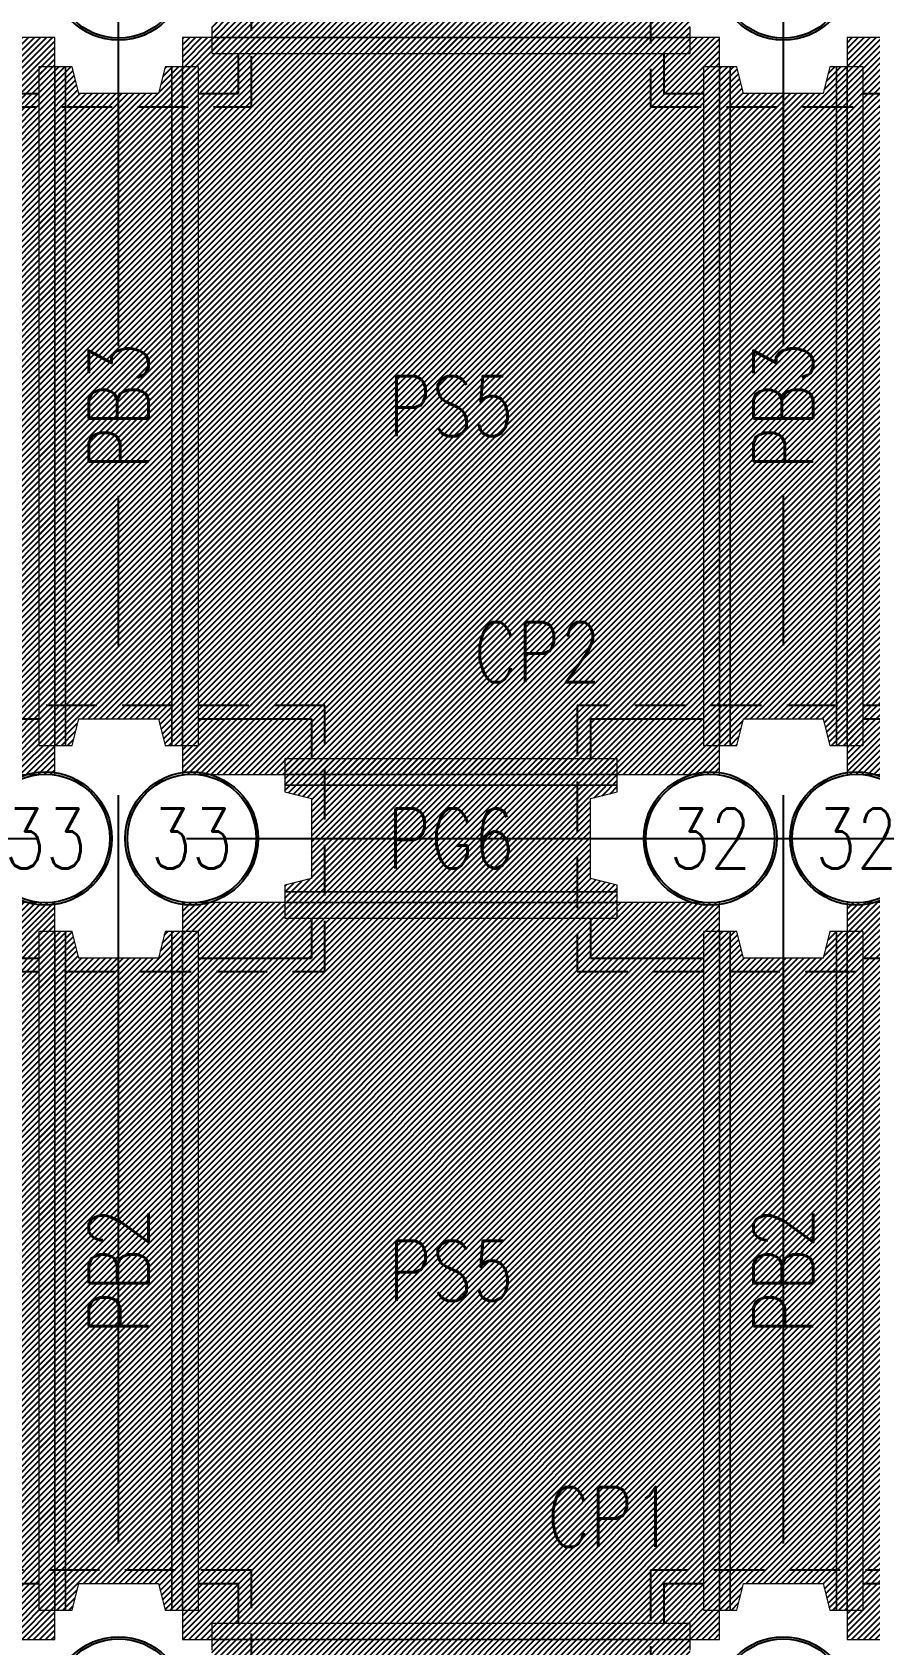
# Model space of a CAD drawing. Extents: x -4754 to 9942, y -22015 to 3942.
# Drawn here: x 1526 to 2156, y -19141 to -17929 of the extents above; entities that cross this region are included whole.
import ezdxf
from ezdxf.enums import TextEntityAlignment as Align

# ---------------------------------------------------------------- set-up
doc = ezdxf.new("R2010")
doc.units = 0
doc.header["$LTSCALE"] = 3
doc.linetypes.add('CENTER', pattern=[2, 1.25, -0.25, 0.25, -0.25])
doc.linetypes.add('DASHED', pattern=[19.05, 12.7, -6.35])
doc.layers.get('0').update_dxf_attribs({"linetype": 'CONTINUOUS'})
doc.layers.add('HB_0', color=7, linetype='CONTINUOUS', transparency=0.5)
doc.layers.add('預鑄版_HATCH', color=253, linetype='CONTINUOUS', transparency=0.1)
for name, color, linetype in [('基椿', 1, 'CONTINUOUS'), ('場鑄梁', 4, 'CONTINUOUS'), ('場鑄梁_虛線', 4, 'CONTINUOUS'), ('底圖', 7, 'CONTINUOUS'), ('預鑄梁', 7, 'CONTINUOUS'), ('預鑄梁_HATCH', 253, 'CONTINUOUS'), ('預鑄梁_TXT', 2, 'CONTINUOUS'), ('預鑄梁_外緣', 7, 'CONTINUOUS'), ('預鑄樁帽', 6, 'CONTINUOUS'), ('預鑄樁帽_TXT', 2, 'CONTINUOUS'), ('預鑄版', 7, 'CONTINUOUS'), ('預鑄版_TXT', 2, 'CONTINUOUS')]:
    doc.layers.add(name, color=color, linetype=linetype)
doc.styles.get("Standard").update_dxf_attribs({"font": 'ROMANS.shx', "width": 0.8, "bigfont": 'chineset.shx'})

# ---------------------------------------------------------------- blocks, each defined once
blk = doc.blocks.new('pile')
at = {"layer": 'HB_0', "linetype": 'Continuous'}
for radius in [50, 48.4]:
    blk.add_circle((0, 0), radius, dxfattribs=at)
at = {"color": 2, "width": 0.8}
blk.add_attdef('A', text='', height=45, dxfattribs=at).set_placement((0, 0), align=Align.MIDDLE_CENTER)

msp = doc.modelspace()

# ---------------------------------------------------------------- hatches: boundary and pattern name
at = {"layer": '預鑄梁_HATCH', "linetype": 'Continuous'}
h = msp.add_hatch(dxfattribs=at)
h.set_pattern_fill('ANSI31', color=256, style=0)
h.paths.add_polyline_path([(1660.844, -17944.682), (2020.844, -17944.682), (2020.844, -17944.682), (2020.844, -17932.682), (2020.844, -17924.682), (2020.844, -17919.682), (2000.844, -17914.682), (2000.844, -17854.682), (2020.844, -17849.682), (2020.844, -17844.682), (2020.844, -17836.682), (2020.844, -17824.682), (2020.844, -17824.682), (1660.844, -17824.682), (1660.844, -17824.682), (1660.844, -17836.682), (1660.844, -17844.682), (1660.844, -17849.682), (1680.844, -17854.682), (1680.844, -17914.682), (1660.844, -17919.682), (1660.844, -17924.682), (1660.844, -17932.682)], flags=17)
h = msp.add_hatch(dxfattribs=at)
h.set_pattern_fill('ANSI31', color=256, style=0)
h.paths.add_polyline_path([(1530.844, -18464.682), (1542.844, -18464.682), (1550.844, -18464.682), (1555.844, -18464.682), (1560.844, -18444.682), (1620.844, -18444.682), (1625.844, -18464.682), (1630.844, -18464.682), (1638.844, -18464.682), (1650.844, -18464.682), (1650.844, -18444.682), (1650.844, -17974.682), (1650.844, -18464.682), (1650.844, -17954.682), (1650.844, -17954.682), (1638.844, -17954.682), (1630.844, -17954.682), (1625.844, -17954.682), (1620.844, -17974.682), (1560.844, -17974.682), (1555.844, -17954.682), (1550.844, -17954.682), (1542.844, -17954.682), (1530.844, -17954.682), (1530.844, -18444.682), (1530.844, -17974.682), (1530.844, -17954.682)], flags=17)
h = msp.add_hatch(dxfattribs=at)
h.set_pattern_fill('ANSI31', color=256, style=0)
h.paths.add_polyline_path([(2030.844, -18464.682), (2042.844, -18464.682), (2050.844, -18464.682), (2055.844, -18464.682), (2060.844, -18444.682), (2120.844, -18444.682), (2125.844, -18464.682), (2130.844, -18464.682), (2138.844, -18464.682), (2150.844, -18464.682), (2150.844, -18464.682), (2150.844, -17954.682), (2150.844, -17954.682), (2138.844, -17954.682), (2130.844, -17954.682), (2125.844, -17954.682), (2120.844, -17974.682), (2060.844, -17974.682), (2055.844, -17954.682), (2050.844, -17954.682), (2042.844, -17954.682), (2030.844, -17954.682), (2030.844, -18444.682), (2030.844, -17974.682), (2030.844, -17954.682)], flags=17)
h = msp.add_hatch(dxfattribs=at)
h.set_pattern_fill('ANSI31', color=256, style=0)
h.paths.add_polyline_path([(1715.844, -18594.682), (1965.844, -18594.682), (1965.844, -18594.682), (1965.844, -18582.682), (1965.844, -18574.682), (1965.844, -18569.682), (1945.844, -18564.682), (1945.844, -18504.682), (1965.844, -18499.682), (1965.844, -18494.682), (1965.844, -18486.682), (1965.844, -18474.682), (1965.844, -18474.682), (1715.844, -18474.682), (1715.844, -18474.682), (1715.844, -18486.682), (1715.844, -18494.682), (1715.844, -18499.682), (1735.844, -18504.682), (1735.844, -18564.682), (1715.844, -18569.682), (1715.844, -18574.682), (1715.844, -18582.682)], flags=17)
h = msp.add_hatch(dxfattribs=at)
h.set_pattern_fill('ANSI31', color=256, style=0)
h.paths.add_polyline_path([(1530.844, -19114.682), (1542.844, -19114.682), (1550.844, -19114.682), (1555.844, -19114.682), (1560.844, -19094.682), (1620.844, -19094.682), (1625.844, -19114.682), (1630.844, -19114.682), (1638.844, -19114.682), (1650.844, -19114.682), (1650.844, -19094.682), (1650.844, -18624.682), (1650.844, -19114.682), (1650.844, -18604.682), (1650.844, -18604.682), (1638.844, -18604.682), (1630.844, -18604.682), (1625.844, -18604.682), (1620.844, -18624.682), (1560.844, -18624.682), (1555.844, -18604.682), (1550.844, -18604.682), (1542.844, -18604.682), (1530.844, -18604.682), (1530.844, -19094.682), (1530.844, -18624.682), (1530.844, -18604.682)], flags=17)
h = msp.add_hatch(dxfattribs=at)
h.set_pattern_fill('ANSI31', color=256, style=0)
h.paths.add_polyline_path([(2030.844, -19114.682), (2042.844, -19114.682), (2050.844, -19114.682), (2055.844, -19114.682), (2060.844, -19094.682), (2120.844, -19094.682), (2125.844, -19114.682), (2130.844, -19114.682), (2138.844, -19114.682), (2150.844, -19114.682), (2150.844, -19114.682), (2150.844, -18604.682), (2150.844, -18604.682), (2138.844, -18604.682), (2130.844, -18604.682), (2125.844, -18604.682), (2120.844, -18624.682), (2060.844, -18624.682), (2055.844, -18604.682), (2050.844, -18604.682), (2042.844, -18604.682), (2030.844, -18604.682), (2030.844, -19094.682), (2030.844, -18624.682), (2030.844, -18604.682)], flags=17)
h = msp.add_hatch(dxfattribs=at)
h.set_pattern_fill('ANSI31', color=256, style=0)
h.paths.add_polyline_path([(1660.844, -19244.682), (2020.844, -19244.682), (2020.844, -19244.682), (2020.844, -19232.682), (2020.844, -19224.682), (2020.844, -19219.682), (2000.844, -19214.682), (2000.844, -19154.682), (2020.844, -19149.682), (2020.844, -19144.682), (2020.844, -19136.682), (2020.844, -19124.682), (2020.844, -19124.682), (1660.844, -19124.682), (1660.844, -19124.682), (1660.844, -19136.682), (1660.844, -19144.682), (1660.844, -19149.682), (1680.844, -19154.682), (1680.844, -19214.682), (1660.844, -19219.682), (1660.844, -19224.682), (1660.844, -19232.682)], flags=17)
at = {"layer": '預鑄版_HATCH', "linetype": 'Continuous'}
h = msp.add_hatch(dxfattribs=at)
h.set_pattern_fill('ANSI31', color=256, style=0)
h.paths.add_polyline_path([(1138.844, -18486.682), (1542.844, -18486.682), (1542.844, -17932.682), (1138.844, -17932.682)], flags=17)
h = msp.add_hatch(dxfattribs=at)
h.set_pattern_fill('ANSI31', color=256, style=0)
h.paths.add_polyline_path([(1638.844, -18486.682), (2042.844, -18486.682), (2042.844, -17932.682), (1638.844, -17932.682)], flags=17)
h = msp.add_hatch(dxfattribs=at)
h.set_pattern_fill('ANSI31', color=256, style=0)
h.paths.add_polyline_path([(2138.844, -18486.682), (2542.844, -18486.682), (2542.844, -17932.682), (2138.844, -17932.682)], flags=17)
h = msp.add_hatch(dxfattribs=at)
h.set_pattern_fill('ANSI31', color=256, style=0)
h.paths.add_polyline_path([(1138.844, -19136.682), (1542.844, -19136.682), (1542.844, -18582.682), (1138.844, -18582.682)], flags=17)
h = msp.add_hatch(dxfattribs=at)
h.set_pattern_fill('ANSI31', color=256, style=0)
h.paths.add_polyline_path([(1638.844, -19136.682), (2042.844, -19136.682), (2042.844, -18582.682), (1638.844, -18582.682)], flags=17)
h = msp.add_hatch(dxfattribs=at)
h.set_pattern_fill('ANSI31', color=256, style=0)
h.paths.add_polyline_path([(2138.844, -19136.682), (2542.844, -19136.682), (2542.844, -18582.682), (2138.844, -18582.682)], flags=17)

# ---------------------------------------------------------------- linework, layer by layer
at = {"layer": '場鑄梁', "color": 4, "linetype": 'Continuous'}
for points in [[(1680.844, -17944.682), (1680.844, -17974.682)], [(2000.844, -17944.682), (2000.844, -17974.682)], [(1500.844, -17974.682), (1530.844, -17974.682)], [(1650.844, -17974.682), (1680.844, -17974.682)], [(2000.844, -17974.682), (2030.844, -17974.682)], [(2150.844, -17974.682), (2180.844, -17974.682)], [(1445.844, -18444.682), (1530.844, -18444.682)], [(1650.844, -18444.682), (1735.844, -18444.682)], [(1735.844, -18444.682), (1735.844, -18474.682)], [(1945.844, -18444.682), (1945.844, -18474.682)], [(1945.844, -18444.682), (2030.844, -18444.682)], [(2150.844, -18444.682), (2235.844, -18444.682)], [(1735.844, -18594.682), (1735.844, -18624.682)], [(1945.844, -18594.682), (1945.844, -18624.682)], [(1445.844, -18624.682), (1530.844, -18624.682)], [(1650.844, -18624.682), (1735.844, -18624.682)], [(1945.844, -18624.682), (2030.844, -18624.682)], [(2150.844, -18624.682), (2235.844, -18624.682)], [(1500.844, -19094.682), (1530.844, -19094.682)], [(1650.844, -19094.682), (1680.844, -19094.682)], [(1680.844, -19094.682), (1680.844, -19124.682)], [(2000.844, -19094.682), (2000.844, -19124.682)], [(2000.844, -19094.682), (2030.844, -19094.682)], [(2150.844, -19094.682), (2180.844, -19094.682)]]:
    msp.add_lwpolyline(points, dxfattribs=at)
at = {"layer": '場鑄梁_虛線', "color": 4, "linetype": 'Continuous'}
for points in [[(1680.844, -17944.682), (1680.844, -17974.682)], [(2000.844, -17944.682), (2000.844, -17974.682)], [(1500.844, -17974.682), (1530.844, -17974.682)], [(1650.844, -17974.682), (1680.844, -17974.682)], [(2000.844, -17974.682), (2030.844, -17974.682)], [(2150.844, -17974.682), (2180.844, -17974.682)], [(1445.844, -18444.682), (1530.844, -18444.682)], [(1650.844, -18444.682), (1735.844, -18444.682)], [(1735.844, -18444.682), (1735.844, -18474.682)], [(1945.844, -18444.682), (1945.844, -18474.682)], [(1945.844, -18444.682), (2030.844, -18444.682)], [(2150.844, -18444.682), (2235.844, -18444.682)], [(1735.844, -18594.682), (1735.844, -18624.682)], [(1945.844, -18594.682), (1945.844, -18624.682)], [(1445.844, -18624.682), (1530.844, -18624.682)], [(1650.844, -18624.682), (1735.844, -18624.682)], [(1945.844, -18624.682), (2030.844, -18624.682)], [(2150.844, -18624.682), (2235.844, -18624.682)], [(1500.844, -19094.682), (1530.844, -19094.682)], [(1650.844, -19094.682), (1680.844, -19094.682)], [(1680.844, -19094.682), (1680.844, -19124.682)], [(2000.844, -19094.682), (2000.844, -19124.682)], [(2000.844, -19094.682), (2030.844, -19094.682)], [(2150.844, -19094.682), (2180.844, -19094.682)]]:
    msp.add_lwpolyline(points, dxfattribs=at)
at = {"layer": '底圖', "color": 252, "linetype": 'CENTER', "ltscale": 150}
for points in [[(1590.844, -19964.682), (1590.844, -16984.682)], [(2090.844, -19964.682), (2090.844, -16984.682)], [(-158.156, -18534.682), (4339.844, -18534.682)]]:
    msp.add_lwpolyline(points, dxfattribs=at)
at = {"layer": '預鑄梁', "lineweight": 5}
for p, q in [((1660.844, -17924.682, 94), (1660.844, -17932.682, 110)), ((2020.844, -17932.682, 110), (2020.844, -17924.682, 94)), ((1660.844, -17932.682, 110), (1680.844, -17932.682, 110)), ((1680.844, -17932.682, 110), (1660.844, -17932.682, 110)), ((1660.844, -17932.682, 110), (1660.844, -17944.682, 110)), ((2000.844, -17932.682, 110), (1680.844, -17932.682, 110)), ((1680.844, -17932.682, 110), (2000.844, -17932.682, 110)), ((2000.844, -17932.682, 110), (2020.844, -17932.682, 110)), ((2020.844, -17932.682, 110), (2000.844, -17932.682, 110)), ((2020.844, -17944.682, 110), (2020.844, -17932.682, 110)), ((1660.844, -17944.682, 110), (1680.844, -17944.682, 110)), ((1680.844, -17944.682, 110), (2000.844, -17944.682, 110)), ((2000.844, -17944.682, 110), (2020.844, -17944.682, 110)), ((1542.844, -17954.682, 110), (1530.844, -17954.682, 110)), ((1530.844, -17954.682, 110), (1530.844, -17974.682, 110)), ((1550.844, -17954.682, 94), (1542.844, -17954.682, 110)), ((1542.844, -17954.682, 110), (1542.844, -17974.682, 110)), ((1542.844, -17974.682, 110), (1542.844, -17954.682, 110)), ((1555.844, -17954.682, 94), (1550.844, -17954.682, 94)), ((1550.844, -17954.682, 94), (1550.844, -17974.682, 94)), ((1550.844, -17974.682, 94), (1550.844, -17954.682, 94)), ((1560.844, -17974.682, 94), (1555.844, -17954.682, 94)), ((1625.844, -17954.682, 94), (1620.844, -17974.682, 94)), ((1630.844, -17954.682, 94), (1625.844, -17954.682, 94)), ((1630.844, -17974.682, 94), (1630.844, -17954.682, 94)), ((1630.844, -17954.682, 94), (1630.844, -17974.682, 94)), ((1638.844, -17954.682, 110), (1630.844, -17954.682, 94)), ((1638.844, -17974.682, 110), (1638.844, -17954.682, 110)), ((1638.844, -17954.682, 110), (1638.844, -17974.682, 110)), ((1650.844, -17954.682, 110), (1638.844, -17954.682, 110)), ((1650.844, -17974.682, 110), (1650.844, -17954.682, 110)), ((2042.844, -17954.682, 110), (2030.844, -17954.682, 110)), ((2030.844, -17954.682, 110), (2030.844, -17974.682, 110)), ((2050.844, -17954.682, 94), (2042.844, -17954.682, 110)), ((2042.844, -17954.682, 110), (2042.844, -17974.682, 110)), ((2042.844, -17974.682, 110), (2042.844, -17954.682, 110)), ((2055.844, -17954.682, 94), (2050.844, -17954.682, 94)), ((2050.844, -17954.682, 94), (2050.844, -17974.682, 94)), ((2050.844, -17974.682, 94), (2050.844, -17954.682, 94)), ((2060.844, -17974.682, 94), (2055.844, -17954.682, 94)), ((2125.844, -17954.682, 94), (2120.844, -17974.682, 94)), ((2130.844, -17954.682, 94), (2125.844, -17954.682, 94)), ((2130.844, -17974.682, 94), (2130.844, -17954.682, 94)), ((2130.844, -17954.682, 94), (2130.844, -17974.682, 94)), ((2138.844, -17954.682, 110), (2130.844, -17954.682, 94)), ((2138.844, -17974.682, 110), (2138.844, -17954.682, 110)), ((2138.844, -17954.682, 110), (2138.844, -17974.682, 110)), ((2150.844, -17954.682, 110), (2138.844, -17954.682, 110)), ((2150.844, -17974.682, 110), (2150.844, -17954.682, 110)), ((1530.844, -17974.682, 110), (1530.844, -18444.682, 110)), ((1542.844, -17974.682, 110), (1542.844, -18444.682, 110)), ((1542.844, -18444.682, 110), (1542.844, -17974.682, 110)), ((1550.844, -18444.682, 94), (1550.844, -17974.682, 94)), ((1550.844, -17974.682, 94), (1550.844, -18444.682, 94)), ((1620.844, -17974.682, 94), (1560.844, -17974.682, 94)), ((1630.844, -17974.682, 94), (1630.844, -18444.682, 94)), ((1630.844, -18444.682, 94), (1630.844, -17974.682, 94)), ((1638.844, -17974.682, 110), (1638.844, -18444.682, 110)), ((1638.844, -18444.682, 110), (1638.844, -17974.682, 110)), ((1650.844, -18444.682, 110), (1650.844, -17974.682, 110)), ((2030.844, -17974.682, 110), (2030.844, -18444.682, 110)), ((2042.844, -17974.682, 110), (2042.844, -18444.682, 110)), ((2042.844, -18444.682, 110), (2042.844, -17974.682, 110)), ((2050.844, -18444.682, 94), (2050.844, -17974.682, 94)), ((2050.844, -17974.682, 94), (2050.844, -18444.682, 94)), ((2120.844, -17974.682, 94), (2060.844, -17974.682, 94)), ((2130.844, -17974.682, 94), (2130.844, -18444.682, 94)), ((2130.844, -18444.682, 94), (2130.844, -17974.682, 94)), ((2138.844, -17974.682, 110), (2138.844, -18444.682, 110)), ((2138.844, -18444.682, 110), (2138.844, -17974.682, 110)), ((2150.844, -18444.682, 110), (2150.844, -17974.682, 110)), ((1530.844, -18444.682, 110), (1530.844, -18464.682, 110)), ((1542.844, -18444.682, 110), (1542.844, -18464.682, 110)), ((1542.844, -18464.682, 110), (1542.844, -18444.682, 110)), ((1550.844, -18444.682, 94), (1550.844, -18464.682, 94)), ((1550.844, -18464.682, 94), (1550.844, -18444.682, 94)), ((1555.844, -18464.682, 94), (1560.844, -18444.682, 94)), ((1560.844, -18444.682, 94), (1620.844, -18444.682, 94)), ((1620.844, -18444.682, 94), (1625.844, -18464.682, 94)), ((1630.844, -18464.682, 94), (1630.844, -18444.682, 94)), ((1630.844, -18444.682, 94), (1630.844, -18464.682, 94)), ((1638.844, -18464.682, 110), (1638.844, -18444.682, 110)), ((1638.844, -18444.682, 110), (1638.844, -18464.682, 110)), ((1650.844, -18464.682, 110), (1650.844, -18444.682, 110)), ((2030.844, -18444.682, 110), (2030.844, -18464.682, 110)), ((2042.844, -18444.682, 110), (2042.844, -18464.682, 110)), ((2042.844, -18464.682, 110), (2042.844, -18444.682, 110)), ((2050.844, -18444.682, 94), (2050.844, -18464.682, 94)), ((2050.844, -18464.682, 94), (2050.844, -18444.682, 94)), ((2055.844, -18464.682, 94), (2060.844, -18444.682, 94)), ((2060.844, -18444.682, 94), (2120.844, -18444.682, 94)), ((2120.844, -18444.682, 94), (2125.844, -18464.682, 94)), ((2130.844, -18464.682, 94), (2130.844, -18444.682, 94)), ((2130.844, -18444.682, 94), (2130.844, -18464.682, 94)), ((2138.844, -18464.682, 110), (2138.844, -18444.682, 110)), ((2138.844, -18444.682, 110), (2138.844, -18464.682, 110)), ((2150.844, -18464.682, 110), (2150.844, -18444.682, 110)), ((1530.844, -18464.682, 110), (1542.844, -18464.682, 110)), ((1542.844, -18464.682, 110), (1550.844, -18464.682, 94)), ((1550.844, -18464.682, 94), (1555.844, -18464.682, 94)), ((1625.844, -18464.682, 94), (1630.844, -18464.682, 94)), ((1630.844, -18464.682, 94), (1638.844, -18464.682, 110)), ((1638.844, -18464.682, 110), (1650.844, -18464.682, 110)), ((2030.844, -18464.682, 110), (2042.844, -18464.682, 110)), ((2042.844, -18464.682, 110), (2050.844, -18464.682, 94)), ((2050.844, -18464.682, 94), (2055.844, -18464.682, 94)), ((2125.844, -18464.682, 94), (2130.844, -18464.682, 94)), ((2130.844, -18464.682, 94), (2138.844, -18464.682, 110)), ((2138.844, -18464.682, 110), (2150.844, -18464.682, 110)), ((1735.844, -18474.682, 110), (1715.844, -18474.682, 110)), ((1715.844, -18474.682, 110), (1715.844, -18486.682, 110)), ((1945.844, -18474.682, 110), (1735.844, -18474.682, 110)), ((1965.844, -18474.682, 110), (1945.844, -18474.682, 110)), ((1965.844, -18486.682, 110), (1965.844, -18474.682, 110)), ((1735.844, -18486.682, 110), (1715.844, -18486.682, 110)), ((1715.844, -18486.682, 110), (1715.844, -18494.682, 97)), ((1715.844, -18486.682, 110), (1735.844, -18486.682, 110)), ((1735.844, -18494.682, 97), (1715.844, -18494.682, 97)), ((1715.844, -18494.682, 97), (1715.844, -18499.682, 97)), ((1715.844, -18494.682, 97), (1735.844, -18494.682, 97)), ((1945.844, -18486.682, 110), (1735.844, -18486.682, 110)), ((1735.844, -18486.682, 110), (1945.844, -18486.682, 110)), ((1735.844, -18494.682, 97), (1945.844, -18494.682, 97)), ((1945.844, -18494.682, 97), (1735.844, -18494.682, 97)), ((1965.844, -18486.682, 110), (1945.844, -18486.682, 110)), ((1945.844, -18486.682, 110), (1965.844, -18486.682, 110)), ((1965.844, -18494.682, 97), (1945.844, -18494.682, 97)), ((1945.844, -18494.682, 97), (1965.844, -18494.682, 97)), ((1965.844, -18494.682, 97), (1965.844, -18486.682, 110)), ((1965.844, -18499.682, 97), (1965.844, -18494.682, 97)), ((1715.844, -18499.682, 97), (1735.844, -18504.682, 97)), ((1735.844, -18504.682, 97), (1735.844, -18564.682, 97)), ((1945.844, -18504.682, 97), (1965.844, -18499.682, 97)), ((1945.844, -18564.682, 97), (1945.844, -18504.682, 97)), ((1735.844, -18564.682, 97), (1715.844, -18569.682, 97)), ((1965.844, -18569.682, 97), (1945.844, -18564.682, 97)), ((1715.844, -18569.682, 97), (1715.844, -18574.682, 97)), ((1715.844, -18574.682, 97), (1735.844, -18574.682, 97)), ((1735.844, -18574.682, 97), (1715.844, -18574.682, 97)), ((1715.844, -18574.682, 97), (1715.844, -18582.682, 113)), ((1945.844, -18574.682, 97), (1735.844, -18574.682, 97)), ((1735.844, -18574.682, 97), (1945.844, -18574.682, 97)), ((1945.844, -18574.682, 97), (1965.844, -18574.682, 97)), ((1965.844, -18574.682, 97), (1945.844, -18574.682, 97)), ((1965.844, -18574.682, 97), (1965.844, -18569.682, 97)), ((1965.844, -18582.682, 113), (1965.844, -18574.682, 97)), ((1715.844, -18582.682, 113), (1735.844, -18582.682, 113)), ((1735.844, -18582.682, 113), (1715.844, -18582.682, 113)), ((1715.844, -18582.682, 113), (1715.844, -18594.682, 113)), ((1945.844, -18582.682, 113), (1735.844, -18582.682, 113)), ((1735.844, -18582.682, 113), (1945.844, -18582.682, 113)), ((1945.844, -18582.682, 113), (1965.844, -18582.682, 113)), ((1965.844, -18582.682, 113), (1945.844, -18582.682, 113)), ((1965.844, -18594.682, 113), (1965.844, -18582.682, 113)), ((1715.844, -18594.682, 113), (1735.844, -18594.682, 113)), ((1735.844, -18594.682, 113), (1945.844, -18594.682, 113)), ((1945.844, -18594.682, 113), (1965.844, -18594.682, 113)), ((1542.844, -18604.682, 113), (1530.844, -18604.682, 113)), ((1530.844, -18604.682, 113), (1530.844, -18624.682, 113)), ((1550.844, -18604.682, 97), (1542.844, -18604.682, 113)), ((1542.844, -18604.682, 113), (1542.844, -18624.682, 113)), ((1542.844, -18624.682, 113), (1542.844, -18604.682, 113)), ((1555.844, -18604.682, 97), (1550.844, -18604.682, 97)), ((1550.844, -18604.682, 97), (1550.844, -18624.682, 97)), ((1550.844, -18624.682, 97), (1550.844, -18604.682, 97)), ((1560.844, -18624.682, 97), (1555.844, -18604.682, 97)), ((1625.844, -18604.682, 97), (1620.844, -18624.682, 97)), ((1630.844, -18604.682, 97), (1625.844, -18604.682, 97)), ((1630.844, -18624.682, 97), (1630.844, -18604.682, 97)), ((1630.844, -18604.682, 97), (1630.844, -18624.682, 97)), ((1638.844, -18604.682, 113), (1630.844, -18604.682, 97)), ((1638.844, -18624.682, 113), (1638.844, -18604.682, 113)), ((1638.844, -18604.682, 113), (1638.844, -18624.682, 113)), ((1650.844, -18604.682, 113), (1638.844, -18604.682, 113)), ((1650.844, -18624.682, 113), (1650.844, -18604.682, 113)), ((2042.844, -18604.682, 113), (2030.844, -18604.682, 113)), ((2030.844, -18604.682, 113), (2030.844, -18624.682, 113)), ((2050.844, -18604.682, 97), (2042.844, -18604.682, 113)), ((2042.844, -18604.682, 113), (2042.844, -18624.682, 113)), ((2042.844, -18624.682, 113), (2042.844, -18604.682, 113)), ((2055.844, -18604.682, 97), (2050.844, -18604.682, 97)), ((2050.844, -18604.682, 97), (2050.844, -18624.682, 97)), ((2050.844, -18624.682, 97), (2050.844, -18604.682, 97)), ((2060.844, -18624.682, 97), (2055.844, -18604.682, 97)), ((2125.844, -18604.682, 97), (2120.844, -18624.682, 97)), ((2130.844, -18604.682, 97), (2125.844, -18604.682, 97)), ((2130.844, -18624.682, 97), (2130.844, -18604.682, 97)), ((2130.844, -18604.682, 97), (2130.844, -18624.682, 97)), ((2138.844, -18604.682, 113), (2130.844, -18604.682, 97)), ((2138.844, -18624.682, 113), (2138.844, -18604.682, 113)), ((2138.844, -18604.682, 113), (2138.844, -18624.682, 113)), ((2150.844, -18604.682, 113), (2138.844, -18604.682, 113)), ((2150.844, -18624.682, 113), (2150.844, -18604.682, 113)), ((1530.844, -18624.682, 113), (1530.844, -19094.682, 113)), ((1542.844, -18624.682, 113), (1542.844, -19094.682, 113)), ((1542.844, -19094.682, 113), (1542.844, -18624.682, 113)), ((1550.844, -19094.682, 97), (1550.844, -18624.682, 97)), ((1550.844, -18624.682, 97), (1550.844, -19094.682, 97)), ((1620.844, -18624.682, 97), (1560.844, -18624.682, 97)), ((1630.844, -18624.682, 97), (1630.844, -19094.682, 97)), ((1630.844, -19094.682, 97), (1630.844, -18624.682, 97)), ((1638.844, -18624.682, 113), (1638.844, -19094.682, 113)), ((1638.844, -19094.682, 113), (1638.844, -18624.682, 113)), ((1650.844, -19094.682, 113), (1650.844, -18624.682, 113)), ((2030.844, -18624.682, 113), (2030.844, -19094.682, 113)), ((2042.844, -18624.682, 113), (2042.844, -19094.682, 113)), ((2042.844, -19094.682, 113), (2042.844, -18624.682, 113)), ((2050.844, -19094.682, 97), (2050.844, -18624.682, 97)), ((2050.844, -18624.682, 97), (2050.844, -19094.682, 97)), ((2120.844, -18624.682, 97), (2060.844, -18624.682, 97)), ((2130.844, -18624.682, 97), (2130.844, -19094.682, 97)), ((2130.844, -19094.682, 97), (2130.844, -18624.682, 97)), ((2138.844, -18624.682, 113), (2138.844, -19094.682, 113)), ((2138.844, -19094.682, 113), (2138.844, -18624.682, 113)), ((2150.844, -19094.682, 113), (2150.844, -18624.682, 113)), ((1530.844, -19094.682, 113), (1530.844, -19114.682, 113)), ((1542.844, -19094.682, 113), (1542.844, -19114.682, 113)), ((1542.844, -19114.682, 113), (1542.844, -19094.682, 113)), ((1550.844, -19094.682, 97), (1550.844, -19114.682, 97)), ((1550.844, -19114.682, 97), (1550.844, -19094.682, 97)), ((1555.844, -19114.682, 97), (1560.844, -19094.682, 97)), ((1560.844, -19094.682, 97), (1620.844, -19094.682, 97)), ((1620.844, -19094.682, 97), (1625.844, -19114.682, 97)), ((1630.844, -19114.682, 97), (1630.844, -19094.682, 97)), ((1630.844, -19094.682, 97), (1630.844, -19114.682, 97)), ((1638.844, -19114.682, 113), (1638.844, -19094.682, 113)), ((1638.844, -19094.682, 113), (1638.844, -19114.682, 113)), ((1650.844, -19114.682, 113), (1650.844, -19094.682, 113)), ((2030.844, -19094.682, 113), (2030.844, -19114.682, 113)), ((2042.844, -19094.682, 113), (2042.844, -19114.682, 113)), ((2042.844, -19114.682, 113), (2042.844, -19094.682, 113)), ((2050.844, -19094.682, 97), (2050.844, -19114.682, 97)), ((2050.844, -19114.682, 97), (2050.844, -19094.682, 97)), ((2055.844, -19114.682, 97), (2060.844, -19094.682, 97)), ((2060.844, -19094.682, 97), (2120.844, -19094.682, 97)), ((2120.844, -19094.682, 97), (2125.844, -19114.682, 97)), ((2130.844, -19114.682, 97), (2130.844, -19094.682, 97)), ((2130.844, -19094.682, 97), (2130.844, -19114.682, 97)), ((2138.844, -19114.682, 113), (2138.844, -19094.682, 113)), ((2138.844, -19094.682, 113), (2138.844, -19114.682, 113)), ((2150.844, -19114.682, 113), (2150.844, -19094.682, 113)), ((1530.844, -19114.682, 113), (1542.844, -19114.682, 113)), ((1542.844, -19114.682, 113), (1550.844, -19114.682, 97)), ((1550.844, -19114.682, 97), (1555.844, -19114.682, 97)), ((1625.844, -19114.682, 97), (1630.844, -19114.682, 97)), ((1630.844, -19114.682, 97), (1638.844, -19114.682, 113)), ((1638.844, -19114.682, 113), (1650.844, -19114.682, 113)), ((1680.844, -19124.682, 113), (1660.844, -19124.682, 113)), ((1660.844, -19124.682, 113), (1660.844, -19136.682, 113)), ((2000.844, -19124.682, 113), (1680.844, -19124.682, 113)), ((2020.844, -19124.682, 113), (2000.844, -19124.682, 113)), ((2020.844, -19136.682, 113), (2020.844, -19124.682, 113)), ((2030.844, -19114.682, 113), (2042.844, -19114.682, 113)), ((2042.844, -19114.682, 113), (2050.844, -19114.682, 97)), ((2050.844, -19114.682, 97), (2055.844, -19114.682, 97)), ((2125.844, -19114.682, 97), (2130.844, -19114.682, 97)), ((2130.844, -19114.682, 97), (2138.844, -19114.682, 113)), ((2138.844, -19114.682, 113), (2150.844, -19114.682, 113)), ((1680.844, -19136.682, 113), (1660.844, -19136.682, 113)), ((1660.844, -19136.682, 113), (1660.844, -19144.682, 100)), ((1660.844, -19136.682, 113), (1680.844, -19136.682, 113)), ((2000.844, -19136.682, 113), (1680.844, -19136.682, 113)), ((1680.844, -19136.682, 113), (2000.844, -19136.682, 113)), ((2020.844, -19136.682, 113), (2000.844, -19136.682, 113)), ((2000.844, -19136.682, 113), (2020.844, -19136.682, 113)), ((2020.844, -19144.682, 100), (2020.844, -19136.682, 113))]:
    msp.add_line(p, q, dxfattribs=at)
at = {"layer": '預鑄梁_外緣', "lineweight": 5}
for p, q in [((1660.844, -17924.682, 94), (1660.844, -17932.682, 110)), ((2020.844, -17932.682, 110), (2020.844, -17924.682, 94)), ((1660.844, -17932.682, 110), (1660.844, -17944.682, 110)), ((2020.844, -17944.682, 110), (2020.844, -17932.682, 110)), ((1660.844, -17944.682, 110), (1680.844, -17944.682, 110)), ((1680.844, -17944.682, 110), (2000.844, -17944.682, 110)), ((2000.844, -17944.682, 110), (2020.844, -17944.682, 110)), ((1542.844, -17954.682, 110), (1530.844, -17954.682, 110)), ((1530.844, -17954.682, 110), (1530.844, -17974.682, 110)), ((1550.844, -17954.682, 94), (1542.844, -17954.682, 110)), ((1555.844, -17954.682, 94), (1550.844, -17954.682, 94)), ((1560.844, -17974.682, 94), (1555.844, -17954.682, 94)), ((1625.844, -17954.682, 94), (1620.844, -17974.682, 94)), ((1630.844, -17954.682, 94), (1625.844, -17954.682, 94)), ((1638.844, -17954.682, 110), (1630.844, -17954.682, 94)), ((1650.844, -17954.682, 110), (1638.844, -17954.682, 110)), ((1650.844, -17974.682, 110), (1650.844, -17954.682, 110)), ((2042.844, -17954.682, 110), (2030.844, -17954.682, 110)), ((2030.844, -17954.682, 110), (2030.844, -17974.682, 110)), ((2050.844, -17954.682, 94), (2042.844, -17954.682, 110)), ((2055.844, -17954.682, 94), (2050.844, -17954.682, 94)), ((2060.844, -17974.682, 94), (2055.844, -17954.682, 94)), ((2125.844, -17954.682, 94), (2120.844, -17974.682, 94)), ((2130.844, -17954.682, 94), (2125.844, -17954.682, 94)), ((2138.844, -17954.682, 110), (2130.844, -17954.682, 94)), ((2150.844, -17954.682, 110), (2138.844, -17954.682, 110)), ((2150.844, -17974.682, 110), (2150.844, -17954.682, 110)), ((1530.844, -17974.682, 110), (1530.844, -18444.682, 110)), ((1620.844, -17974.682, 94), (1560.844, -17974.682, 94)), ((1650.844, -18444.682, 110), (1650.844, -17974.682, 110)), ((2030.844, -17974.682, 110), (2030.844, -18444.682, 110)), ((2120.844, -17974.682, 94), (2060.844, -17974.682, 94)), ((2150.844, -18444.682, 110), (2150.844, -17974.682, 110)), ((1530.844, -18444.682, 110), (1530.844, -18464.682, 110)), ((1555.844, -18464.682, 94), (1560.844, -18444.682, 94)), ((1560.844, -18444.682, 94), (1620.844, -18444.682, 94)), ((1620.844, -18444.682, 94), (1625.844, -18464.682, 94)), ((1650.844, -18464.682, 110), (1650.844, -18444.682, 110)), ((2030.844, -18444.682, 110), (2030.844, -18464.682, 110)), ((2055.844, -18464.682, 94), (2060.844, -18444.682, 94)), ((2060.844, -18444.682, 94), (2120.844, -18444.682, 94)), ((2120.844, -18444.682, 94), (2125.844, -18464.682, 94)), ((2150.844, -18464.682, 110), (2150.844, -18444.682, 110)), ((1530.844, -18464.682, 110), (1542.844, -18464.682, 110)), ((1542.844, -18464.682, 110), (1550.844, -18464.682, 94)), ((1550.844, -18464.682, 94), (1555.844, -18464.682, 94)), ((1625.844, -18464.682, 94), (1630.844, -18464.682, 94)), ((1630.844, -18464.682, 94), (1638.844, -18464.682, 110)), ((1638.844, -18464.682, 110), (1650.844, -18464.682, 110)), ((2030.844, -18464.682, 110), (2042.844, -18464.682, 110)), ((2042.844, -18464.682, 110), (2050.844, -18464.682, 94)), ((2050.844, -18464.682, 94), (2055.844, -18464.682, 94)), ((2125.844, -18464.682, 94), (2130.844, -18464.682, 94)), ((2130.844, -18464.682, 94), (2138.844, -18464.682, 110)), ((2138.844, -18464.682, 110), (2150.844, -18464.682, 110)), ((1735.844, -18474.682, 110), (1715.844, -18474.682, 110)), ((1715.844, -18474.682, 110), (1715.844, -18486.682, 110)), ((1945.844, -18474.682, 110), (1735.844, -18474.682, 110)), ((1965.844, -18474.682, 110), (1945.844, -18474.682, 110)), ((1965.844, -18486.682, 110), (1965.844, -18474.682, 110)), ((1715.844, -18486.682, 110), (1715.844, -18494.682, 97)), ((1715.844, -18494.682, 97), (1715.844, -18499.682, 97)), ((1965.844, -18494.682, 97), (1965.844, -18486.682, 110)), ((1965.844, -18499.682, 97), (1965.844, -18494.682, 97)), ((1715.844, -18499.682, 97), (1735.844, -18504.682, 97)), ((1735.844, -18504.682, 97), (1735.844, -18564.682, 97)), ((1945.844, -18504.682, 97), (1965.844, -18499.682, 97)), ((1945.844, -18564.682, 97), (1945.844, -18504.682, 97)), ((1735.844, -18564.682, 97), (1715.844, -18569.682, 97)), ((1965.844, -18569.682, 97), (1945.844, -18564.682, 97)), ((1715.844, -18569.682, 97), (1715.844, -18574.682, 97)), ((1715.844, -18574.682, 97), (1715.844, -18582.682, 113)), ((1965.844, -18574.682, 97), (1965.844, -18569.682, 97)), ((1965.844, -18582.682, 113), (1965.844, -18574.682, 97)), ((1715.844, -18582.682, 113), (1715.844, -18594.682, 113)), ((1965.844, -18594.682, 113), (1965.844, -18582.682, 113)), ((1715.844, -18594.682, 113), (1735.844, -18594.682, 113)), ((1735.844, -18594.682, 113), (1945.844, -18594.682, 113)), ((1945.844, -18594.682, 113), (1965.844, -18594.682, 113)), ((1542.844, -18604.682, 113), (1530.844, -18604.682, 113)), ((1530.844, -18604.682, 113), (1530.844, -18624.682, 113)), ((1550.844, -18604.682, 97), (1542.844, -18604.682, 113)), ((1555.844, -18604.682, 97), (1550.844, -18604.682, 97)), ((1560.844, -18624.682, 97), (1555.844, -18604.682, 97)), ((1625.844, -18604.682, 97), (1620.844, -18624.682, 97)), ((1630.844, -18604.682, 97), (1625.844, -18604.682, 97)), ((1638.844, -18604.682, 113), (1630.844, -18604.682, 97)), ((1650.844, -18604.682, 113), (1638.844, -18604.682, 113)), ((1650.844, -18624.682, 113), (1650.844, -18604.682, 113)), ((2042.844, -18604.682, 113), (2030.844, -18604.682, 113)), ((2030.844, -18604.682, 113), (2030.844, -18624.682, 113)), ((2050.844, -18604.682, 97), (2042.844, -18604.682, 113)), ((2055.844, -18604.682, 97), (2050.844, -18604.682, 97)), ((2060.844, -18624.682, 97), (2055.844, -18604.682, 97)), ((2125.844, -18604.682, 97), (2120.844, -18624.682, 97)), ((2130.844, -18604.682, 97), (2125.844, -18604.682, 97)), ((2138.844, -18604.682, 113), (2130.844, -18604.682, 97)), ((2150.844, -18604.682, 113), (2138.844, -18604.682, 113)), ((2150.844, -18624.682, 113), (2150.844, -18604.682, 113)), ((1530.844, -18624.682, 113), (1530.844, -19094.682, 113)), ((1620.844, -18624.682, 97), (1560.844, -18624.682, 97)), ((1650.844, -19094.682, 113), (1650.844, -18624.682, 113)), ((2030.844, -18624.682, 113), (2030.844, -19094.682, 113)), ((2120.844, -18624.682, 97), (2060.844, -18624.682, 97)), ((2150.844, -19094.682, 113), (2150.844, -18624.682, 113)), ((1530.844, -19094.682, 113), (1530.844, -19114.682, 113)), ((1555.844, -19114.682, 97), (1560.844, -19094.682, 97)), ((1560.844, -19094.682, 97), (1620.844, -19094.682, 97)), ((1620.844, -19094.682, 97), (1625.844, -19114.682, 97)), ((1650.844, -19114.682, 113), (1650.844, -19094.682, 113)), ((2030.844, -19094.682, 113), (2030.844, -19114.682, 113)), ((2055.844, -19114.682, 97), (2060.844, -19094.682, 97)), ((2060.844, -19094.682, 97), (2120.844, -19094.682, 97)), ((2120.844, -19094.682, 97), (2125.844, -19114.682, 97)), ((2150.844, -19114.682, 113), (2150.844, -19094.682, 113)), ((1530.844, -19114.682, 113), (1542.844, -19114.682, 113)), ((1542.844, -19114.682, 113), (1550.844, -19114.682, 97)), ((1550.844, -19114.682, 97), (1555.844, -19114.682, 97)), ((1625.844, -19114.682, 97), (1630.844, -19114.682, 97)), ((1630.844, -19114.682, 97), (1638.844, -19114.682, 113)), ((1638.844, -19114.682, 113), (1650.844, -19114.682, 113)), ((1680.844, -19124.682, 113), (1660.844, -19124.682, 113)), ((1660.844, -19124.682, 113), (1660.844, -19136.682, 113)), ((2000.844, -19124.682, 113), (1680.844, -19124.682, 113)), ((2020.844, -19124.682, 113), (2000.844, -19124.682, 113)), ((2020.844, -19136.682, 113), (2020.844, -19124.682, 113)), ((2030.844, -19114.682, 113), (2042.844, -19114.682, 113)), ((2042.844, -19114.682, 113), (2050.844, -19114.682, 97)), ((2050.844, -19114.682, 97), (2055.844, -19114.682, 97)), ((2125.844, -19114.682, 97), (2130.844, -19114.682, 97)), ((2130.844, -19114.682, 97), (2138.844, -19114.682, 113)), ((2138.844, -19114.682, 113), (2150.844, -19114.682, 113)), ((1660.844, -19136.682, 113), (1660.844, -19144.682, 100)), ((2020.844, -19144.682, 100), (2020.844, -19136.682, 113))]:
    msp.add_line(p, q, dxfattribs=at)
at = {"layer": '預鑄樁帽', "linetype": 'DASHED'}
for points in [[(1490.844, -17984.682), (1690.844, -17984.682), (1690.844, -17784.682), (1490.844, -17784.682), (1490.844, -17984.682)], [(1990.844, -17984.682), (2190.844, -17984.682), (2190.844, -17784.682), (1990.844, -17784.682), (1990.844, -17984.682)], [(1435.844, -18634.682), (1745.844, -18634.682), (1745.844, -18434.682), (1435.844, -18434.682), (1435.844, -18634.682)], [(1935.844, -18634.682), (2245.844, -18634.682), (2245.844, -18434.682), (1935.844, -18434.682), (1935.844, -18634.682)], [(1490.844, -19284.682), (1690.844, -19284.682), (1690.844, -19084.682), (1490.844, -19084.682), (1490.844, -19284.682)], [(1990.844, -19284.682), (2190.844, -19284.682), (2190.844, -19084.682), (1990.844, -19084.682), (1990.844, -19284.682)]]:
    msp.add_lwpolyline(points, dxfattribs=at)
at = {"layer": '預鑄版', "lineweight": 5}
for points in [[(1138.844, -18486.682, 110), (1542.844, -18486.682, 110), (1542.844, -17932.682, 110), (1138.844, -17932.682, 110), (1138.844, -18486.682, 110)], [(1638.844, -18486.682, 110), (2042.844, -18486.682, 110), (2042.844, -17932.682, 110), (1638.844, -17932.682, 110), (1638.844, -18486.682, 110)], [(2138.844, -18486.682, 110), (2542.844, -18486.682, 110), (2542.844, -17932.682, 110), (2138.844, -17932.682, 110), (2138.844, -18486.682, 110)], [(1138.844, -19136.682, 113), (1542.844, -19136.682, 113), (1542.844, -18582.682, 113), (1138.844, -18582.682, 113), (1138.844, -19136.682, 113)], [(1638.844, -19136.682, 113), (2042.844, -19136.682, 113), (2042.844, -18582.682, 113), (1638.844, -18582.682, 113), (1638.844, -19136.682, 113)], [(2138.844, -19136.682, 113), (2542.844, -19136.682, 113), (2542.844, -18582.682, 113), (2138.844, -18582.682, 113), (2138.844, -19136.682, 113)]]:
    msp.add_polyline3d(points, dxfattribs=at)

# ---------------------------------------------------------------- block references
at = {"layer": '基椿', "linetype": 'Continuous', "rotation": 360}
for p, values in [((1590.844, -17884.682), {'A': '15'}), ((2090.844, -17884.682), {'A': '14'}), ((1535.844, -18534.682), {'A': '33'}), ((1645.844, -18534.682), {'A': '33'}), ((2035.844, -18534.682), {'A': '32'}), ((2145.844, -18534.682), {'A': '32'}), ((1590.844, -19184.682), {'A': '15'}), ((2090.844, -19184.682), {'A': '14'})]:
    msp.add_blockref('pile', p, dxfattribs=at).add_auto_attribs(values)

# ---------------------------------------------------------------- texts
at = {"layer": '預鑄梁_TXT', "linetype": 'Continuous', "width": 0.8}
for s, p in [('PB3', (1590.844, -18209.682, 110)), ('PB3', (2090.844, -18209.682, 110)), ('PB2', (1590.844, -18859.682, 113)), ('PB2', (2090.844, -18859.682, 113))]:
    msp.add_text(s, height=45, rotation=90, dxfattribs=at).set_placement(p, align=Align.MIDDLE)
msp.add_text('PG6', height=45, dxfattribs=at).set_placement((1840.844, -18534.682, 113), align=Align.MIDDLE)
at = {"layer": '預鑄樁帽_TXT', "linetype": 'Continuous', "width": 0.8}
for s, p in [('CP2', (1905.844, -18394.682)), ('CP1', (1960.844, -19044.682))]:
    msp.add_text(s, height=45, dxfattribs=at).set_placement(p, align=Align.MIDDLE)
at = {"layer": '預鑄版_TXT', "linetype": 'Continuous', "width": 0.8}
for p in [(1840.844, -18209.682, 110), (1840.844, -18859.682, 113)]:
    msp.add_text('PS5', height=45, dxfattribs=at).set_placement(p, align=Align.MIDDLE)

doc.saveas('drawing.dxf')
